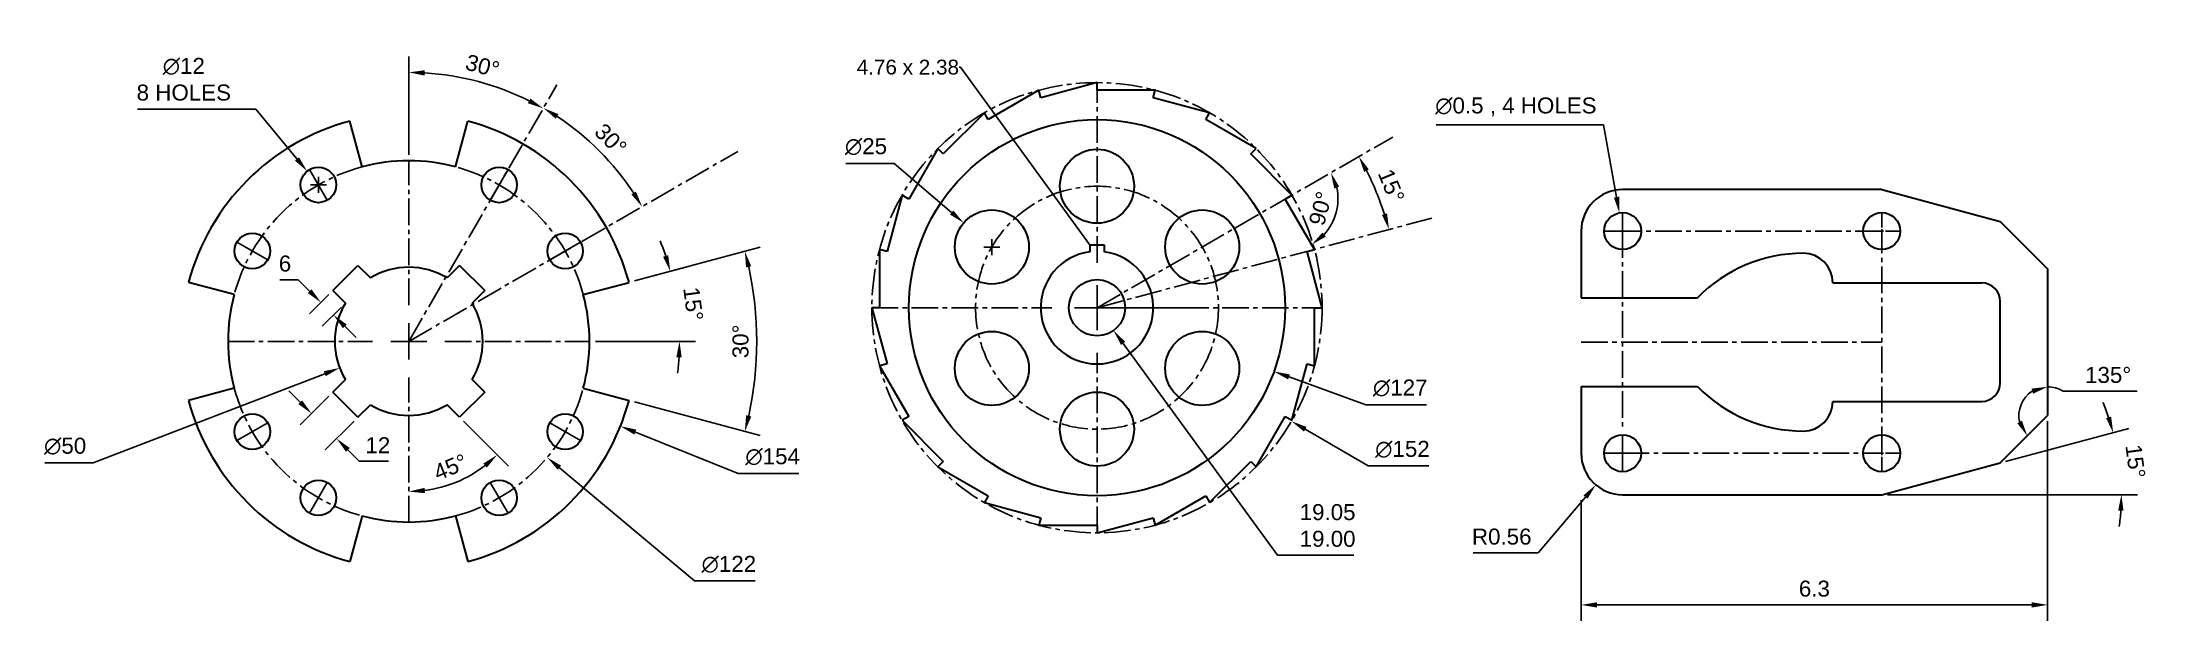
# Model space of a CAD drawing. Header units: millimetres. Extents: x 1284 to 1995, y 399 to 595.
import ezdxf
from ezdxf import colors
from ezdxf.entities.mleader import LeaderData, LeaderLine
from ezdxf.math import Vec2, Vec3

# ---------------------------------------------------------------- set-up
doc = ezdxf.new("R2010")
doc.units = ezdxf.units.MM
doc.header["$LTSCALE"] = 12
doc.header["$MEASUREMENT"] = 0
doc.linetypes.add('CENTER2', pattern=[1.125, 0.75, -0.125, 0.125, -0.125])
doc.styles.get("Standard").update_dxf_attribs({"font": 'arial.ttf'})
doc.dimstyles.get("Standard").update_dxf_attribs({"dimscale": 30, "dimtxt": 0.18, "dimasz": 0.18, "dimexe": 0.18, "dimexo": 0.0625, "dimgap": 0.09, "dimtad": 1, "dimtoh": 1, "dimdec": 4, "dimdsep": 46, "dimtxsty": 'Standard', "dimcen": 0.09, "dimadec": 0, "dimazin": 0, "dimtfac": 1, "dimtdec": 4, "dimtofl": 0, "dimtmove": 0, "dimatfit": 3, "dimfxl": 1, "dimtolj": 1, "dimtzin": 0, "dimarcsym": 0})

# ---------------------------------------------------------------- blocks, each defined once
blk = doc.blocks.new('*U1')
at = {"lineweight": 30}
for p, q in [((-7.73, 15.79), (7.73, 19.93)), ((-7.73, -15.79), (7.73, -19.93))]:
    blk.add_line(p, q, dxfattribs=at)
blk = doc.blocks.new('*U2')
at = {"color": 0, "linetype": 'ByBlock', "lineweight": -2, "transparency": 16777216}
for p, rotation in [((1407.62, 560.37), 90), ((1340.97, 493.72), 180), ((1407.62, 427.08), 270)]:
    blk.add_blockref('*U1', p, dxfattribs=dict(at, rotation=rotation))
blk.add_blockref('*U1', (1474.27, 493.72), dxfattribs=at)
blk = doc.blocks.new('*U3')
at = {"lineweight": 30}
for centre in [(-11.16, 11.16), (11.16, -11.16)]:
    blk.add_circle(centre, 6, dxfattribs=at)
blk = doc.blocks.new('*U4')
at = {"color": 0, "linetype": 'ByBlock', "lineweight": -2, "transparency": 16777216}
for p, rotation in [((1365.95, 535.39), 90.00000000000001), ((1365.95, 452.06), 180), ((1449.28, 452.06), 270)]:
    blk.add_blockref('*U3', p, dxfattribs=dict(at, rotation=rotation))
blk.add_blockref('*U3', (1449.28, 535.39), dxfattribs=at)
blk = doc.blocks.new('*U5')
at = {"lineweight": 30}
for p, q in [((-6, 3), (6, 3)), ((-6, 3), (-6, -3)), ((6, 3), (6, -3))]:
    blk.add_line(p, q, dxfattribs=at)
blk = doc.blocks.new('*U6')
at = {"color": 0, "linetype": 'ByBlock', "lineweight": -2, "transparency": 16777216}
blk.add_blockref('*U5', (1407.62, 520.99), dxfattribs=at)
for p, rotation in [((1380.35, 493.72), 90), ((1434.89, 493.72), 270.0000000000001), ((1407.62, 466.46), 180)]:
    blk.add_blockref('*U5', p, dxfattribs=dict(at, rotation=rotation))
blk = doc.blocks.new('*U7')
at = {"color": 0, "linetype": 'CENTER2', "transparency": 16777216}
for p, q in [((0, 12.2), (0, 61.12)), ((-61.12, 0), (-12.2, 0)), ((12.2, 0), (61.12, 0)), ((0, -61.12), (0, -12.2))]:
    blk.add_line(p, q, dxfattribs=at)
at = {"color": 0, "linetype": 'Continuous', "transparency": 16777216}
for p, q in [((-6.1, 0), (6.1, 0)), ((0, -6.1), (0, 6.1))]:
    blk.add_line(p, q, dxfattribs=at)
blk = doc.blocks.new('*U8')
at = {"color": 2}
for p, q in [((-15.26, 4.87), (-9.26, 15.26)), ((4.87, -15.26), (15.26, -9.26))]:
    blk.add_line(p, q, dxfattribs=at)
blk = doc.blocks.new('*U9')
at = {"color": 0, "linetype": 'ByBlock', "lineweight": -2, "transparency": 16777216}
for p, rotation in [((1364.86, 536.49), 90.00000000000001), ((1364.86, 450.96), 180), ((1450.38, 450.96), 270.0000000000001)]:
    blk.add_blockref('*U8', p, dxfattribs=dict(at, rotation=rotation))
blk.add_blockref('*U8', (1450.38, 536.49), dxfattribs=at)
blk = doc.blocks.new('*D10')
at = {"color": 0, "lineweight": -2, "transparency": 16777216}
for p, q in [((1316.08, 572.11), (1356, 572.11)), ((1356, 572.11), (1369.86, 555.34)), ((1377.12, 543.85), (1377.12, 549.25)), ((1374.42, 546.55), (1379.82, 546.55))]:
    blk.add_line(p, q, dxfattribs=at)
at = {"color": 0, "transparency": 16777216}
blk.add_solid([(1370.55, 555.91), (1369.16, 554.77), (1373.3, 551.18)], dxfattribs=at)
at = {"layer": 'Defpoints', "color": 0, "transparency": 16777216}
for p in [(1373.3, 551.18), (1380.94, 541.93)]:
    blk.add_point(p, dxfattribs=at)
at = {"color": 0, "transparency": 16777216, "insert": (1331.67, 582.2), "char_height": 5.4, "attachment_point": 5}
blk.add_mtext('\\A1;∅12\\P8 HOLES', dxfattribs=at)
blk = doc.blocks.new('*D11')
at = {"color": 0, "lineweight": -2, "transparency": 16777216}
for p, q in [((1404.92, 493.72), (1410.32, 493.72)), ((1407.62, 491.02), (1407.62, 496.42)), ((1518.87, 449.14), (1484.11, 463.07)), ((1539.36, 449.14), (1518.87, 449.14))]:
    blk.add_line(p, q, dxfattribs=at)
at = {"color": 0, "transparency": 16777216}
blk.add_solid([(1484.44, 463.91), (1483.77, 462.24), (1479.09, 465.08)], dxfattribs=at)
at = {"layer": 'Defpoints', "color": 0, "transparency": 16777216}
for p in [(1336.14, 522.37), (1479.09, 465.08)]:
    blk.add_point(p, dxfattribs=at)
at = {"color": 0, "transparency": 16777216, "insert": (1530.47, 454.75), "char_height": 5.4, "attachment_point": 5}
blk.add_mtext('\\A1;∅154', dxfattribs=at)
blk = doc.blocks.new('*D12')
at = {"color": 0, "lineweight": -2, "transparency": 16777216}
for p, q in [((1404.92, 493.72), (1410.32, 493.72)), ((1407.62, 491.02), (1407.62, 496.42)), ((1504.1, 412.81), (1458.5, 451.06)), ((1524.55, 412.81), (1504.1, 412.81))]:
    blk.add_line(p, q, dxfattribs=at)
at = {"color": 0, "transparency": 16777216}
blk.add_solid([(1459.07, 451.75), (1457.92, 450.37), (1454.36, 454.53)], dxfattribs=at)
at = {"layer": 'Defpoints', "color": 0, "transparency": 16777216}
for p in [(1360.88, 532.92), (1454.36, 454.53)]:
    blk.add_point(p, dxfattribs=at)
at = {"color": 0, "transparency": 16777216, "insert": (1515.68, 418.42), "char_height": 5.4, "attachment_point": 5}
blk.add_mtext('\\A1;∅122', dxfattribs=at)
blk = doc.blocks.new('*D13')
at = {"color": 0, "lineweight": -2, "transparency": 16777216}
for p, q in [((1404.92, 493.72), (1410.32, 493.72)), ((1407.62, 491.02), (1407.62, 496.42)), ((1301.1, 452.7), (1379.25, 482.8)), ((1284.8, 452.7), (1301.1, 452.7))]:
    blk.add_line(p, q, dxfattribs=at)
at = {"color": 0, "transparency": 16777216}
blk.add_solid([(1378.93, 483.64), (1379.57, 481.96), (1384.29, 484.74)], dxfattribs=at)
at = {"layer": 'Defpoints', "color": 0, "transparency": 16777216}
for p in [(1430.95, 502.71), (1384.29, 484.74)]:
    blk.add_point(p, dxfattribs=at)
at = {"color": 0, "transparency": 16777216, "insert": (1291.6, 458.31), "char_height": 5.4, "attachment_point": 5}
blk.add_mtext('\\A1;∅50', dxfattribs=at)
blk = doc.blocks.new('*D14')
at = {"color": 0, "lineweight": -2, "transparency": 16777216}
for p, q in [((1370.32, 514.5), (1364.05, 514.5)), ((1374.13, 510.68), (1370.32, 514.5)), ((1380.65, 509.56), (1374.13, 503.05)), ((1384.89, 505.32), (1378.38, 498.8)), ((1386.01, 498.8), (1389.83, 494.99))]:
    blk.add_line(p, q, dxfattribs=at)
at = {"color": 0, "transparency": 16777216}
for points in [[(1374.77, 511.32), (1373.5, 510.05), (1377.95, 506.87)], [(1386.65, 499.44), (1385.38, 498.17), (1382.2, 502.62)]]:
    blk.add_solid(points, dxfattribs=at)
at = {"layer": 'Defpoints', "color": 0, "transparency": 16777216}
for p in [(1377.95, 506.87), (1381.97, 510.89), (1386.21, 506.64)]:
    blk.add_point(p, dxfattribs=at)
at = {"color": 0, "transparency": 16777216, "insert": (1365.83, 519.96), "char_height": 5.4, "attachment_point": 5}
blk.add_mtext('\\A1;6', dxfattribs=at)
blk = doc.blocks.new('*D16')
at = {"color": 0, "lineweight": -2, "transparency": 16777216}
for p, q in [((1370.96, 473.19), (1367.14, 477)), ((1380.65, 475.24), (1370.96, 465.55)), ((1389.13, 466.75), (1379.44, 457.06)), ((1387.08, 457.06), (1390.9, 453.24)), ((1390.9, 453.24), (1400.77, 453.24))]:
    blk.add_line(p, q, dxfattribs=at)
at = {"color": 0, "transparency": 16777216}
for points in [[(1371.59, 473.82), (1370.32, 472.55), (1374.78, 469.37)], [(1387.72, 457.7), (1386.44, 456.43), (1383.26, 460.88)]]:
    blk.add_solid(points, dxfattribs=at)
at = {"layer": 'Defpoints', "color": 0, "transparency": 16777216}
for p in [(1381.97, 476.56), (1390.46, 468.08), (1383.26, 460.88)]:
    blk.add_point(p, dxfattribs=at)
at = {"color": 0, "transparency": 16777216, "insert": (1397.18, 458.66), "char_height": 5.4, "attachment_point": 5}
blk.add_mtext('\\A1;12', dxfattribs=at)
blk = doc.blocks.new('*D17')
at = {"color": 0, "lineweight": -2, "transparency": 16777216}
blk.add_line((1426.11, 466.75), (1441.29, 451.57), dxfattribs=at)
blk.add_arc((1407.62, 485.24), 42.22, 277.3333, 307.6667, dxfattribs=at)
at = {"color": 0, "transparency": 16777216}
for points in [[(1432.82, 452.49), (1434.01, 451.14), (1437.47, 455.39)], [(1413.07, 442.47), (1412.95, 444.26), (1407.62, 443.02)]]:
    blk.add_solid(points, dxfattribs=at)
at = {"layer": 'Defpoints', "color": 0, "transparency": 16777216}
for p in [(1407.62, 481.52), (1420.54, 472.32), (1424.78, 468.08), (1418.55, 444.46), (1407.62, 432.6)]:
    blk.add_point(p, dxfattribs=at)
at = {"color": 0, "transparency": 16777216, "insert": (1421.69, 451.26), "char_height": 5.4, "attachment_point": 5, "rotation": 22.5}
blk.add_mtext('\\A1;45°', dxfattribs=at)
blk = doc.blocks.new('*D18')
at = {"color": 0, "lineweight": -2, "transparency": 16777216}
for p, q in [((1483.81, 514.14), (1501.12, 518.78)), ((1470.61, 493.72), (1504.42, 493.72))]:
    blk.add_line(p, q, dxfattribs=at)
for start, end in [(18.38555, 21.77109), (353.22891, 356.61445)]:
    blk.add_arc((1407.62, 493.72), 91.4, start, end, dxfattribs=at)
at = {"color": 0, "transparency": 16777216}
for points in [[(1495.22, 522.81), (1493.49, 522.29), (1495.91, 517.38)], [(1497.96, 488.35), (1499.76, 488.3), (1499.02, 493.72)]]:
    blk.add_solid(points, dxfattribs=at)
at = {"layer": 'Defpoints', "color": 0, "transparency": 16777216}
for p in [(1481.99, 513.65), (1466.54, 509.51), (1498.67, 501.69), (1419.82, 493.72), (1468.74, 493.72)]:
    blk.add_point(p, dxfattribs=at)
at = {"color": 0, "transparency": 16777216, "insert": (1503.65, 506.37), "char_height": 5.4, "attachment_point": 5, "rotation": 277.5}
blk.add_mtext('\\A1;15°', dxfattribs=at)
blk = doc.blocks.new('*D19')
at = {"color": 0, "lineweight": -2, "transparency": 16777216}
for p, q in [((1483.81, 514.14), (1526.31, 525.53)), ((1483.81, 473.31), (1526.31, 461.92))]:
    blk.add_line(p, q, dxfattribs=at)
blk.add_arc((1407.62, 493.72), 117.48, 347.63389, 12.36611, dxfattribs=at)
at = {"color": 0, "transparency": 16777216}
for points in [[(1521.5, 518.67), (1523.25, 519.1), (1521.09, 524.13)], [(1523.25, 468.35), (1521.5, 468.78), (1521.09, 463.32)]]:
    blk.add_solid(points, dxfattribs=at)
at = {"layer": 'Defpoints', "color": 0, "transparency": 16777216}
for p in [(1481.99, 513.65), (1466.54, 509.51), (1524.65, 483.49), (1466.54, 477.94), (1481.99, 473.8)]:
    blk.add_point(p, dxfattribs=at)
at = {"color": 0, "transparency": 16777216, "insert": (1519.64, 493.72), "char_height": 5.4, "attachment_point": 5, "rotation": 90}
blk.add_mtext('\\A1;30°', dxfattribs=at)
blk = doc.blocks.new('*D22')
at = {"color": 0, "lineweight": -2, "transparency": 16777216}
blk.add_line((1407.62, 556.72), (1407.62, 589.93), dxfattribs=at)
blk.add_arc((1407.62, 493.72), 90.81, 63.40767, 86.59233, dxfattribs=at)
at = {"color": 0, "transparency": 16777216}
for points in [[(1412.99, 583.47), (1413.04, 585.27), (1407.62, 584.53)], [(1448.69, 575.72), (1447.84, 574.13), (1453.02, 572.37)]]:
    blk.add_solid(points, dxfattribs=at)
at = {"layer": 'Defpoints', "color": 0, "transparency": 16777216}
for p in [(1438.68, 579.06), (1457.62, 580.33), (1407.62, 554.84), (1407.62, 505.92), (1407.62, 493.72)]:
    blk.add_point(p, dxfattribs=at)
at = {"color": 0, "transparency": 16777216, "insert": (1432.53, 586.71), "char_height": 5.4, "attachment_point": 5, "rotation": 345}
blk.add_mtext('\\A1;30°', dxfattribs=at)
blk = doc.blocks.new('*D23')
at = {"color": 0, "lineweight": -2, "transparency": 16777216}
blk.add_arc((1407.62, 493.72), 90.96, 33.40214, 56.59786, dxfattribs=at)
at = {"color": 0, "transparency": 16777216}
for points in [[(1457.22, 568.89), (1458.16, 570.42), (1453.1, 572.49)], [(1484.32, 544.27), (1482.78, 543.32), (1486.39, 539.2)]]:
    blk.add_solid(points, dxfattribs=at)
at = {"layer": 'Defpoints', "color": 0, "transparency": 16777216}
for p in [(1457.62, 580.33), (1518.71, 557.86), (1477.29, 552.19), (1407.62, 493.72), (1407.62, 493.72)]:
    blk.add_point(p, dxfattribs=at)
at = {"color": 0, "transparency": 16777216, "insert": (1475.79, 561.9), "char_height": 5.4, "attachment_point": 5, "rotation": 315}
blk.add_mtext('\\A1;30°', dxfattribs=at)
blk = doc.blocks.new('*U24')
at = {"color": 7, "lineweight": 30}
blk.add_circle((0, 0), 12.5, dxfattribs=at)
blk = doc.blocks.new('*U25')
at = {"color": 0, "linetype": 'ByBlock', "lineweight": -2, "transparency": 16777216}
blk.add_blockref('*U24', (1745.17, 512.16), dxfattribs=at)
for p, rotation in [((1709.66, 491.66), 59.99999999999999), ((1780.68, 491.66), 299.9999999999999), ((1709.66, 450.66), 120), ((1780.68, 450.66), 240), ((1745.17, 430.16), 180)]:
    blk.add_blockref('*U24', p, dxfattribs=dict(at, rotation=rotation))
blk = doc.blocks.new('*U26')
at = {"color": 7, "lineweight": 30}
for p, q in [((-2.55, 9.16), (-0.04, 9.84)), ((2.55, -9.84), (-2.55, 9.16))]:
    blk.add_line(p, q, dxfattribs=at)
blk = doc.blocks.new('*U27')
at = {"color": 0, "linetype": 'ByBlock', "lineweight": -2, "transparency": 16777216}
for p, rotation in [((1754.68, 544.65), 74.99999999999996), ((1716.66, 539.56), 104.9999999999999), ((1735.34, 544.61), 89.99999999999994), ((1773.38, 539.69), 60.00000000000002), ((1699.93, 529.85), 119.9999999999998), ((1790.16, 530.05), 45.00000000000005), ((1803.87, 516.4), 30.00000000000003), ((1686.28, 516.14), 134.9999999999998), ((1676.64, 499.37), 149.9999999999998), ((1813.58, 499.67), 15.00000000000002), ((1671.67, 480.67), 164.9999999999998), ((1671.72, 461.32), 180), ((1818.67, 461.64), 344.999999999999), ((1676.76, 442.64), 194.9999999999997), ((1813.7, 442.95), 329.9999999999991), ((1686.47, 425.91), 209.9999999999996), ((1804.07, 426.17), 314.9999999999991), ((1700.18, 412.26), 224.9999999999995), ((1790.42, 412.46), 299.9999999999992), ((1716.96, 402.62), 239.9999999999994), ((1773.68, 402.75), 284.9999999999993), ((1735.66, 397.66), 254.9999999999994), ((1755.01, 397.7), 269.9999999999993)]:
    blk.add_blockref('*U26', p, dxfattribs=dict(at, rotation=rotation))
blk.add_blockref('*U26', (1818.63, 480.99), dxfattribs=at)
blk = doc.blocks.new('*U28')
at = {"color": 0, "linetype": 'CENTER2', "transparency": 16777216}
for p, q in [((0, 15.2), (0, 76.12)), ((-76.12, 0), (-15.2, 0)), ((15.2, 0), (76.12, 0)), ((0, -76.12), (0, -15.2))]:
    blk.add_line(p, q, dxfattribs=at)
at = {"color": 0, "linetype": 'Continuous', "transparency": 16777216}
for p, q in [((0, -7.6), (0, 7.6)), ((-7.6, 0), (7.6, 0))]:
    blk.add_line(p, q, dxfattribs=at)
blk = doc.blocks.new('*D29')
at = {"color": 0, "lineweight": -2, "transparency": 16777216}
blk.add_arc((1639.98, 505.08), 102.07, 18.03167, 26.96833, dxfattribs=at)
at = {"color": 0, "transparency": 16777216}
for points in [[(1730.16, 550.94), (1731.74, 551.8), (1728.38, 556.12)], [(1737.9, 536.93), (1736.17, 536.42), (1738.57, 531.5)]]:
    blk.add_solid(points, dxfattribs=at)
at = {"layer": 'Defpoints', "color": 0, "transparency": 16777216}
for p in [(1739.8, 562.72), (1735.9, 539.99), (1753.24, 535.43), (1639.98, 505.08), (1639.98, 505.08)]:
    blk.add_point(p, dxfattribs=at)
at = {"color": 0, "transparency": 16777216, "insert": (1739.32, 546.23), "char_height": 5.4, "attachment_point": 5, "rotation": 292.5}
blk.add_mtext('\\A1;15°', dxfattribs=at)
blk = doc.blocks.new('*D31')
at = {"color": 0, "lineweight": -2, "transparency": 16777216}
blk.add_arc((1703.56, 541.79), 17.78, 317.4718, 12.5282, dxfattribs=at)
at = {"color": 0, "transparency": 16777216}
for points in [[(1720.07, 545.32), (1721.75, 545.97), (1718.95, 550.68)], [(1717.22, 529.07), (1716.1, 530.47), (1712.45, 526.39)]]:
    blk.add_solid(points, dxfattribs=at)
at = {"layer": 'Defpoints', "color": 0, "transparency": 16777216}
for p in [(1739.8, 562.72), (1703.56, 541.79), (1718.95, 532.9), (1713.39, 524.75), (1639.98, 505.08)]:
    blk.add_point(p, dxfattribs=at)
at = {"color": 0, "transparency": 16777216, "insert": (1715.46, 538.6), "char_height": 5.4, "attachment_point": 5, "rotation": 75}
blk.add_mtext('\\A1;90°', dxfattribs=at)
blk = doc.blocks.new('*D32')
at = {"color": 0, "lineweight": -2, "transparency": 16777216}
for p, q in [((1555.15, 553.83), (1571.51, 553.83)), ((1571.51, 553.83), (1590.88, 537.23)), ((1604.48, 522.88), (1604.48, 528.28)), ((1601.78, 525.58), (1607.18, 525.58))]:
    blk.add_line(p, q, dxfattribs=at)
at = {"color": 0, "transparency": 16777216}
blk.add_solid([(1591.47, 537.91), (1590.3, 536.55), (1594.98, 533.72)], dxfattribs=at)
at = {"layer": 'Defpoints', "color": 0, "transparency": 16777216}
for p in [(1594.98, 533.72), (1613.97, 517.45)]:
    blk.add_point(p, dxfattribs=at)
at = {"color": 0, "transparency": 16777216, "insert": (1561.98, 559.44), "char_height": 5.4, "attachment_point": 5}
blk.add_mtext('\\A1;∅25', dxfattribs=at)
blk = doc.blocks.new('*D33')
at = {"color": 0, "lineweight": -2, "transparency": 16777216}
for p, q in [((1637.28, 505.08), (1642.68, 505.08)), ((1639.98, 502.38), (1639.98, 507.78)), ((1730.75, 472.34), (1704.8, 481.7)), ((1751.25, 472.34), (1730.75, 472.34))]:
    blk.add_line(p, q, dxfattribs=at)
at = {"color": 0, "transparency": 16777216}
blk.add_solid([(1705.1, 482.55), (1704.49, 480.86), (1699.72, 483.54)], dxfattribs=at)
at = {"layer": 'Defpoints', "color": 0, "transparency": 16777216}
for p in [(1580.25, 526.63), (1699.72, 483.54)]:
    blk.add_point(p, dxfattribs=at)
at = {"color": 0, "transparency": 16777216, "insert": (1742.35, 477.95), "char_height": 5.4, "attachment_point": 5}
blk.add_mtext('\\A1;∅127', dxfattribs=at)
blk = doc.blocks.new('*D34')
at = {"color": 0, "lineweight": -2, "transparency": 16777216}
for p, q in [((1637.28, 505.08), (1642.68, 505.08)), ((1639.98, 502.38), (1639.98, 507.78)), ((1731.52, 451.65), (1710.28, 464.05)), ((1751.97, 451.65), (1731.52, 451.65))]:
    blk.add_line(p, q, dxfattribs=at)
at = {"color": 0, "transparency": 16777216}
blk.add_solid([(1710.74, 464.82), (1709.83, 463.27), (1705.62, 466.77)], dxfattribs=at)
at = {"layer": 'Defpoints', "color": 0, "transparency": 16777216}
for p in [(1574.35, 543.4), (1705.62, 466.77)]:
    blk.add_point(p, dxfattribs=at)
at = {"color": 0, "transparency": 16777216, "insert": (1743.1, 457.25), "char_height": 5.4, "attachment_point": 5}
blk.add_mtext('\\A1;∅152', dxfattribs=at)
blk = doc.blocks.new('*D35')
at = {"color": 0, "lineweight": -2, "transparency": 16777216}
for p, q in [((1637.28, 505.08), (1642.68, 505.08)), ((1639.98, 502.38), (1639.98, 507.78)), ((1700.96, 421.56), (1648.78, 493.04)), ((1726.71, 421.56), (1700.96, 421.56))]:
    blk.add_line(p, q, dxfattribs=at)
at = {"color": 0, "transparency": 16777216}
blk.add_solid([(1649.5, 493.57), (1648.05, 492.51), (1645.59, 497.4)], dxfattribs=at)
at = {"layer": 'Defpoints', "color": 0, "transparency": 16777216}
for p in [(1634.37, 512.77), (1645.59, 497.4)]:
    blk.add_point(p, dxfattribs=at)
at = {"color": 0, "transparency": 16777216, "insert": (1717.83, 431.53), "char_height": 5.4, "attachment_point": 5}
blk.add_mtext('\\A1;19.05\\P19.00', dxfattribs=at)
blk = doc.blocks.new('*U37')
at = {"color": 0, "linetype": 'CENTER2', "transparency": 16777216}
for p, q in [((-6.37, 0), (-1.25, 0)), ((0, 1.25), (0, 6.37)), ((1.25, 0), (6.37, 0)), ((0, -6.37), (0, -1.25))]:
    blk.add_line(p, q, dxfattribs=at)
at = {"color": 0, "linetype": 'Continuous', "transparency": 16777216}
for p, q in [((-0.625, 0), (0.625, 0)), ((0, -0.625), (0, 0.625))]:
    blk.add_line(p, q, dxfattribs=at)
blk = doc.blocks.new('*U38')
at = {"color": 0, "linetype": 'CENTER2', "transparency": 16777216}
for p, q in [((-6.37, 0), (-1.25, 0)), ((0, 1.25), (0, 6.37)), ((1.25, 0), (6.37, 0)), ((0, -6.37), (0, -1.25))]:
    blk.add_line(p, q, dxfattribs=at)
at = {"color": 0, "linetype": 'Continuous', "transparency": 16777216}
for p, q in [((-0.625, 0), (0.625, 0)), ((0, -0.625), (0, 0.625))]:
    blk.add_line(p, q, dxfattribs=at)
blk = doc.blocks.new('*U39')
at = {"color": 0, "linetype": 'CENTER2', "transparency": 16777216}
for p, q in [((-6.37, 0), (-1.25, 0)), ((0, 1.25), (0, 6.37)), ((1.25, 0), (6.37, 0)), ((0, -6.37), (0, -1.25))]:
    blk.add_line(p, q, dxfattribs=at)
at = {"color": 0, "linetype": 'Continuous', "transparency": 16777216}
for p, q in [((-0.625, 0), (0.625, 0)), ((0, -0.625), (0, 0.625))]:
    blk.add_line(p, q, dxfattribs=at)
blk = doc.blocks.new('*U40')
at = {"color": 0, "linetype": 'CENTER2', "transparency": 16777216}
for p, q in [((-6.37, 0), (-1.25, 0)), ((0, 1.25), (0, 6.37)), ((1.25, 0), (6.37, 0)), ((0, -6.37), (0, -1.25))]:
    blk.add_line(p, q, dxfattribs=at)
at = {"color": 0, "linetype": 'Continuous', "transparency": 16777216}
for p, q in [((-0.625, 0), (0.625, 0)), ((0, -0.625), (0, 0.625))]:
    blk.add_line(p, q, dxfattribs=at)
blk = doc.blocks.new('*D41')
at = {"color": 0, "lineweight": -2, "transparency": 16777216}
for p, q in [((1946.75, 453.16), (1988.29, 464.29)), ((1906.81, 441.95), (1991.23, 441.95))]:
    blk.add_line(p, q, dxfattribs=at)
for start, end in [(18.82536, 22.65072), (352.34928, 356.17464)]:
    blk.add_arc((1904.93, 441.95), 80.9, start, end, dxfattribs=at)
at = {"color": 0, "transparency": 16777216}
for points in [[(1982.36, 468.32), (1980.64, 467.79), (1983.07, 462.89)], [(1984.75, 436.59), (1986.55, 436.53), (1985.83, 441.95)]]:
    blk.add_solid(points, dxfattribs=at)
at = {"layer": 'Defpoints', "color": 0, "transparency": 16777216}
for p in [(1944.93, 452.67), (1985.52, 449), (1803.43, 441.95), (1904.93, 441.95), (1904.93, 441.95)]:
    blk.add_point(p, dxfattribs=at)
at = {"color": 0, "transparency": 16777216, "insert": (1990.55, 453.22), "char_height": 5.4, "attachment_point": 5, "rotation": 277.5}
blk.add_mtext('\\A1;15°', dxfattribs=at)
blk = doc.blocks.new('*D42')
at = {"color": 0, "lineweight": -2, "transparency": 16777216}
blk.add_line((1966.12, 476.89), (1991.2, 476.89), dxfattribs=at)
for start, end in [(122.25344, 192.74656), (57.74656, 90)]:
    blk.add_arc((1960.93, 468.67), 9.72, start, end, dxfattribs=at)
at = {"color": 0, "transparency": 16777216}
for points in [[(1955.5, 477.76), (1956, 476.03), (1960.93, 478.39)], [(1952.24, 466.96), (1950.67, 466.09), (1954.06, 461.8)]]:
    blk.add_solid(points, dxfattribs=at)
at = {"layer": 'Defpoints', "color": 0, "transparency": 16777216}
for p in [(1960.93, 518.24), (1951.21, 468.67), (1960.93, 468.67), (1960.93, 468.67), (1944.93, 452.67)]:
    blk.add_point(p, dxfattribs=at)
at = {"color": 0, "transparency": 16777216, "insert": (1981.36, 482.35), "char_height": 5.4, "attachment_point": 5}
blk.add_mtext('\\A1;135°', dxfattribs=at)
blk = doc.blocks.new('*D43')
at = {"color": 0, "lineweight": -2, "transparency": 16777216}
for p, q in [((1960.93, 466.8), (1960.93, 399.34)), ((1803.43, 440.08), (1803.43, 399.34)), ((1808.83, 404.74), (1955.53, 404.74))]:
    blk.add_line(p, q, dxfattribs=at)
at = {"color": 0, "transparency": 16777216}
for points in [[(1808.83, 405.64), (1808.83, 403.84), (1803.43, 404.74)], [(1955.53, 405.64), (1955.53, 403.84), (1960.93, 404.74)]]:
    blk.add_solid(points, dxfattribs=at)
at = {"layer": 'Defpoints', "color": 0, "transparency": 16777216}
for p in [(1960.93, 468.67), (1803.43, 441.95), (1960.93, 404.74)]:
    blk.add_point(p, dxfattribs=at)
at = {"color": 0, "transparency": 16777216, "insert": (1882.18, 410.2), "char_height": 5.4, "attachment_point": 5}
blk.add_mtext('\\A1;6.3', dxfattribs=at)
blk = doc.blocks.new('*D44')
at = {"color": 0, "lineweight": -2, "transparency": 16777216}
for p, q in [((1754.5, 566.84), (1811.01, 566.84)), ((1811.01, 566.84), (1815.38, 542.42)), ((1817.43, 528.25), (1817.43, 533.65)), ((1814.73, 530.95), (1820.13, 530.95))]:
    blk.add_line(p, q, dxfattribs=at)
at = {"color": 0, "transparency": 16777216}
blk.add_solid([(1816.27, 542.58), (1814.5, 542.26), (1816.33, 537.11)], dxfattribs=at)
at = {"layer": 'Defpoints', "color": 0, "transparency": 16777216}
for p in [(1816.33, 537.11), (1818.54, 524.8)]:
    blk.add_point(p, dxfattribs=at)
at = {"color": 0, "transparency": 16777216, "insert": (1781.4, 572.87), "char_height": 5.4, "attachment_point": 5}
blk.add_mtext('\\A1;∅0.5 , 4 HOLES', dxfattribs=at)
blk = doc.blocks.new('*D45')
at = {"color": 0, "lineweight": -2, "transparency": 16777216}
for p, q in [((1814.73, 455.95), (1820.13, 455.95)), ((1817.43, 453.25), (1817.43, 458.65)), ((1788.92, 422.3), (1804.89, 441.15)), ((1767.03, 422.3), (1788.92, 422.3))]:
    blk.add_line(p, q, dxfattribs=at)
at = {"color": 0, "transparency": 16777216}
blk.add_solid([(1804.21, 441.73), (1805.58, 440.57), (1808.38, 445.27)], dxfattribs=at)
at = {"layer": 'Defpoints', "color": 0, "transparency": 16777216}
for p in [(1817.43, 455.95), (1808.38, 445.27)]:
    blk.add_point(p, dxfattribs=at)
at = {"color": 0, "transparency": 16777216, "insert": (1776.62, 427.76), "char_height": 5.4, "attachment_point": 5}
blk.add_mtext('\\A1;R0.56', dxfattribs=at)

msp = doc.modelspace()

# ---------------------------------------------------------------- linework, layer by layer
at = {"color": 2, "linetype": 'CENTER2'}
for p, q in [((1407.61863, 493.72452), (1457.61863, 580.32706)), ((1639.98349, 505.08421), (1739.80479, 562.71606)), ((1407.61863, 493.72452), (1518.71313, 557.86496)), ((1639.98349, 505.08421), (1753.24214, 535.43177)), ((1904.93487, 530.953), (1817.43487, 530.953)), ((1817.43487, 530.953), (1817.43487, 464.84683)), ((1904.93487, 455.953), (1904.93487, 530.953)), ((1803.43487, 493.453), (1904.93487, 493.453)), ((1817.43487, 455.953), (1904.93487, 455.953))]:
    msp.add_line(p, q, dxfattribs=at)
at = {"color": 7, "lineweight": 30}
for p, q in [((1904.93487, 544.953), (1817.43487, 544.953)), ((1904.93487, 544.953), (1944.93487, 534.23503)), ((1944.93487, 534.23503), (1960.93487, 518.23503)), ((1637.60349, 526.31456), (1642.36349, 526.31456)), ((1637.60349, 526.31456), (1637.60349, 523.93456)), ((1642.36349, 526.31456), (1642.36349, 523.93456)), ((1803.43487, 530.953), (1803.43487, 508.453)), ((1888.43487, 513.453), (1938.68487, 513.453)), ((1960.93487, 518.23503), (1960.93487, 468.67097)), ((1803.43487, 508.453), (1842.72773, 508.453)), ((1944.93487, 479.703), (1944.93487, 507.203)), ((1803.43487, 478.453), (1803.43487, 455.953)), ((1803.43487, 478.453), (1842.72773, 478.453)), ((1888.43487, 473.453), (1938.68487, 473.453)), ((1944.93487, 452.67097), (1960.93487, 468.67097)), ((1904.93487, 441.953), (1944.93487, 452.67097)), ((1817.43487, 441.953), (1904.93487, 441.953))]:
    msp.add_line(p, q, dxfattribs=at)
at = {"color": 2}
msp.add_line((1639.98349, 505.08421), (1669.98349, 505.08421), dxfattribs=at)
at = {"color": 2, "linetype": 'CENTER2'}
for radius in [76, 41]:
    msp.add_circle((1639.98349, 505.08421), radius, dxfattribs=at)
at = {"color": 7, "lineweight": 30}
for centre, radius in [((1639.98349, 505.08421), 63.5), ((1817.43487, 530.953), 6.25), ((1904.93487, 530.953), 6.25), ((1639.98349, 505.08421), 9.5125), ((1817.43487, 455.953), 6.25), ((1904.93487, 455.953), 6.25)]:
    msp.add_circle(centre, radius, dxfattribs=at)
at = {"lineweight": 30}
for radius, start, end in [(77, 105, 165), (77, 15, 75), (61, 75, 105), (25, 58.88654036, 121.11345964), (61, 165, 195), (25, 148.88654036, 211.11345964), (25, 328.88654036, 31.11345964), (61, 345, 15), (77, 195, 255), (25, 238.88654036, 301.11345964), (77, 285, 345), (61, 255, 285)]:
    msp.add_arc((1407.61863, 493.72452), radius, start, end, dxfattribs=at)
at = {"color": 2, "linetype": 'CENTER2'}
for start, end in [(105, 165), (15, 75), (195, 255), (285, 345)]:
    msp.add_arc((1407.61863, 493.72452), 61, start, end, dxfattribs=at)
at = {"color": 7, "lineweight": 30}
for centre, radius, start, end in [((1817.43487, 530.953), 14, 90, 180), ((1639.98349, 505.08421), 19, 97.19595307, 82.80404693), ((1878.43487, 473.453), 50, 90, 135.572996), ((1878.43487, 513.453), 10, 0, 90), ((1938.68487, 507.203), 6.25, 0, 90), ((1878.43487, 513.453), 50, 224.427004, 270), ((1938.68487, 479.703), 6.25, 270, 0), ((1878.43487, 473.453), 10, 270, 0), ((1817.43487, 455.953), 14, 180, 270)]:
    msp.add_arc(centre, radius, start, end, dxfattribs=at)

# ---------------------------------------------------------------- block references
for name in ['*U27', '*U25']:
    msp.add_blockref(name, (-105.18716, 33.92843), dxfattribs=at)
at = {"color": 2, "linetype": 'CENTER2'}
for name, p in [('*U28', (1639.98349, 505.08421)), ('*U7', (1407.61863, 493.72452)), ('*U37', (1817.43487, 530.953)), ('*U40', (1904.93487, 530.953)), ('*U38', (1817.43487, 455.953)), ('*U39', (1904.93487, 455.953))]:
    msp.add_blockref(name, p, dxfattribs=at)
at = {"lineweight": 30}
for name in ['*U2', '*U4']:
    msp.add_blockref(name, (0, 0), dxfattribs=at)
at = {"color": 2}
msp.add_blockref('*U9', (0, 0), dxfattribs=at)
at = {"lineweight": 30, "rotation": 45}
msp.add_blockref('*U6', (761.39791, -850.72812), dxfattribs=at)

# ---------------------------------------------------------------- dimensions: what is measured, and where the dimension line sits
at = {"color": 4}
for p1, p2, text, picture, middle in [((1380.94055, 541.92682), (1373.29672, 551.17732), '<>\\P8 HOLES', '*D10', (1331.66741, 572.10673)), ((1634.37416, 512.76685), (1645.59282, 497.40156), '19.05\\P19.00', '*D35', (1717.83019, 421.56484))]:
    dim = msp.add_diameter_dim_2p(p1=p1, p2=p2, text=text, dimstyle='Standard', dxfattribs=at)
    dim.commit()
    dim.dimension.update_dxf_attribs({"geometry": picture, "text_midpoint": middle, "dimtype": 163})
for base, line1, line2, picture, middle in [((1438.67672, 579.05592), ((1407.61863, 493.72452), (1457.61863, 580.32706)), ((1407.61863, 505.92452), (1407.61863, 554.84452)), '*D22', (1432.53429, 586.71103)), ((1477.29439, 552.18942), ((1407.61863, 493.72452), (1518.71313, 557.86496)), ((1407.61863, 493.72452), (1457.61863, 580.32706)), '*D23', (1475.79375, 561.89964)), ((1735.89509, 539.99318), ((1639.98349, 505.08421), (1753.24214, 535.43177)), ((1639.98349, 505.08421), (1739.80479, 562.71606)), '*D29', (1739.32279, 546.23189)), ((1718.95421, 532.9008), ((1713.39385, 524.75445), (1703.55873, 541.78939)), ((1639.98349, 505.08421), (1739.80479, 562.71606)), '*D31', (1715.45901, 538.60072)), ((1498.67178, 501.69064), ((1466.54011, 509.51248), (1481.99492, 513.65359)), ((1419.81863, 493.72452), (1468.73863, 493.72452)), '*D18', (1503.64805, 506.36703)), ((1524.64992, 483.48561), ((1466.54011, 509.51248), (1481.99492, 513.65359)), ((1466.54011, 477.93656), (1481.99492, 473.79545)), '*D19', (1519.63803, 493.72452)), ((1951.21434, 468.67097), ((1944.93487, 452.67097), (1960.93487, 468.67097)), ((1960.93487, 518.23503), (1960.93487, 468.67097)), '*D42', (1981.36283, 482.35051)), ((1418.54585, 444.45831), ((1424.77964, 468.07824), (1420.537, 472.32088)), ((1407.61863, 432.60452), (1407.61863, 481.52452)), '*D17', (1421.69124, 451.26498)), ((1985.52256, 449.00351), ((1904.93487, 441.953), (1944.93487, 452.67097)), ((1803.43487, 441.953), (1904.93487, 441.953)), '*D41', (1990.54873, 453.22428))]:
    dim = msp.add_angular_dim_2l(base=base, line1=line1, line2=line2, dimstyle='Standard', dxfattribs=at)
    dim.commit()
    dim.dimension.update_dxf_attribs({"geometry": picture, "text_midpoint": middle})
dim = msp.add_diameter_dim_2p(p1=(1818.53664, 524.80088), p2=(1816.33311, 537.10512), text='<> , 4 HOLES', dimstyle='Standard', override={"dimlfac": 0.04}, dxfattribs=at)
dim.commit()
dim.dimension.update_dxf_attribs({"geometry": '*D44', "text_midpoint": (1781.40459, 566.8353), "dimtype": 163})
for p1, p2, picture, middle in [((1613.96882, 517.45126), (1594.98407, 533.71715), '*D32', (1561.97957, 553.83363)), ((1574.34881, 543.39987), (1705.61816, 466.76855), '*D34', (1743.09842, 451.64601)), ((1360.87956, 532.92222), (1454.35771, 454.52683), '*D12', (1515.67765, 412.80857)), ((1580.25128, 526.63214), (1699.71569, 483.53628), '*D33', (1742.34926, 472.34224)), ((1336.14408, 522.36693), (1479.09319, 465.08211), '*D11', (1530.46633, 449.14036)), ((1430.94854, 502.70871), (1384.28873, 484.74034), '*D13', (1291.60095, 452.70377))]:
    dim = msp.add_diameter_dim_2p(p1=p1, p2=p2, dimstyle='Standard', dxfattribs=at)
    dim.commit()
    dim.dimension.update_dxf_attribs({"geometry": picture, "text_midpoint": middle, "dimtype": 163})
for p1, p2, distance, picture, middle in [((1386.21499, 506.64288), (1381.97235, 510.88552), 5.68502, '*D14', (1365.83287, 519.95945)), ((1381.97235, 476.56352), (1390.45763, 468.07824), -10.17779, '*D16', (1397.18348, 458.65575))]:
    dim = msp.add_aligned_dim(p1=p1, p2=p2, distance=distance, dimstyle='Standard', dxfattribs=at)
    dim.commit()
    dim.dimension.update_dxf_attribs({"geometry": picture, "text_midpoint": middle})
dim = msp.add_linear_dim(base=(1960.93487, 404.74153), p1=(1803.43487, 441.953), p2=(1960.93487, 468.67097), dimstyle='Standard', override={"dimlfac": 0.04}, dxfattribs=at)
dim.commit()
dim.dimension.update_dxf_attribs({"geometry": '*D43', "text_midpoint": (1882.18487, 410.20047)})
dim = msp.add_radius_dim(center=(1817.43487, 455.953), mpoint=(1808.38399, 445.2721), dimstyle='Standard', override={"dimlfac": 0.04}, dxfattribs=at)
dim.commit()
dim.dimension.update_dxf_attribs({"geometry": '*D45', "text_midpoint": (1776.62107, 422.29869), "dimtype": 164})

# ---------------------------------------------------------------- leaders
ml = msp.add_multileader_mtext('Standard', dxfattribs=at)
ml.set_content('4.76 x 2.38', color=4)
ml.set_leader_properties()
ml.build(insert=Vec2(0, 0))
ml.multileader.update_dxf_attribs({"dogleg_length": 0.36, "arrow_head_size": 0.18})
ctx = ml.context
ctx.base_point, ctx.char_height, ctx.arrow_head_size, ctx.landing_gap_size, ctx.plane_origin = Vec3(1559.1361, 586.28138), 5, 0.18, 0.09, Vec3(1637.60349, 526.31456)
ctx.text_align_type = 2
notes = []
notes.append((ctx, [(0, (1, 1, 0), (1593.84391, 586.28138), (-1, 0), 0.36, [(0, [(1637.60349, 526.31456)], 0, [])])]))
ctx.mtext.insert, ctx.mtext.alignment, ctx.mtext.flow_direction = Vec3(1593.39391, 588.82572), 3, 5
for ctx, leaders in notes:
    for number, flags, end, landing, length, lines in leaders:
        leader = LeaderData()
        leader.index, (leader.has_last_leader_line, leader.has_dogleg_vector, leader.attachment_direction) = number, flags
        leader.last_leader_point, leader.dogleg_vector, leader.dogleg_length = Vec3(end), Vec3(landing), length
        for number, points, colour, breaks in lines:
            line = LeaderLine()
            line.index, line.vertices, line.color, line.breaks = number, Vec3.list(points), colors.encode_raw_color(colour), breaks
            leader.lines.append(line)
        ctx.leaders.append(leader)

doc.saveas('drawing.dxf')
